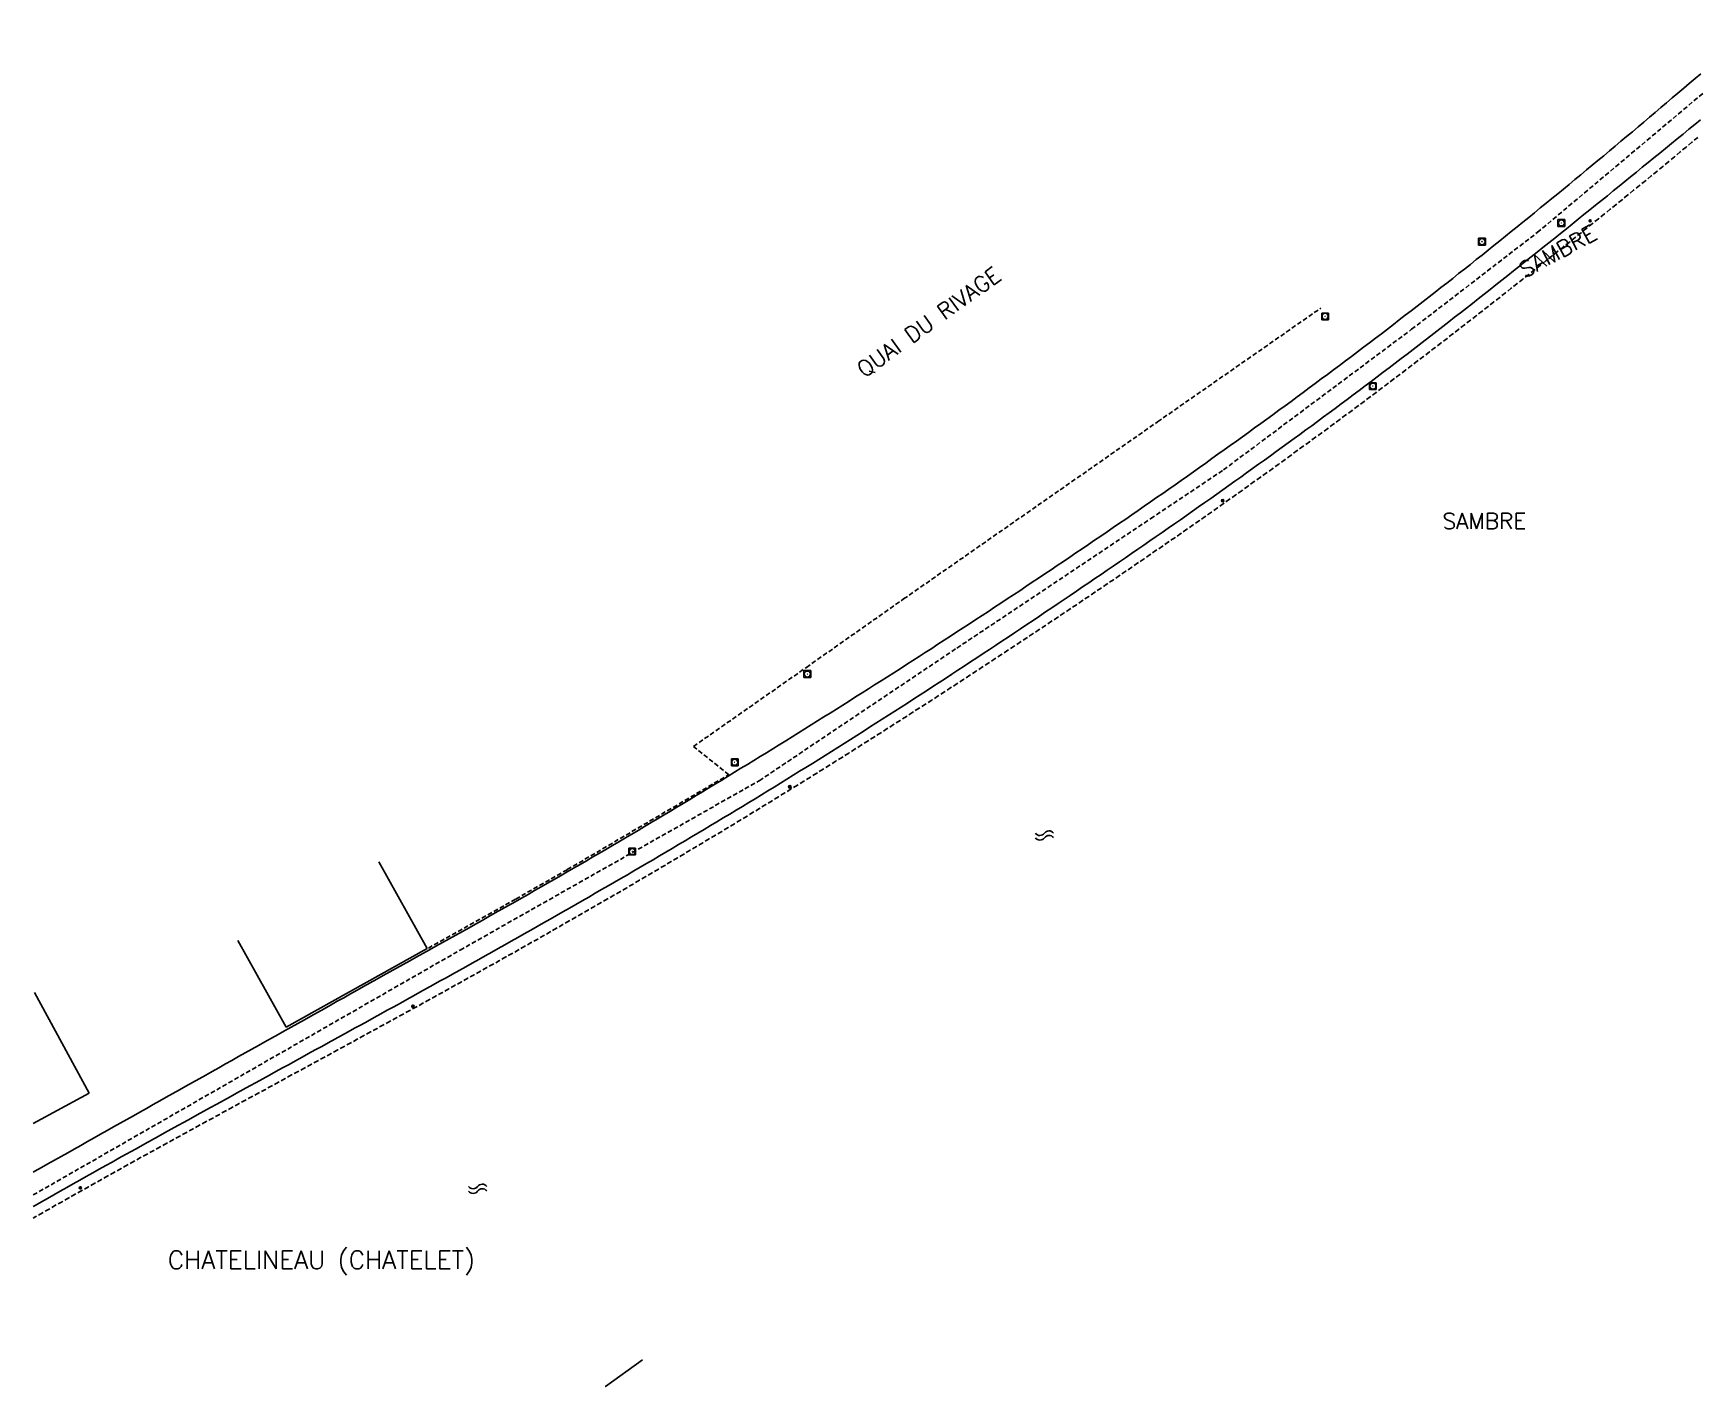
# Model space of a CAD drawing. Header units: millimetres. Extents: x 160999 to 162000, y 122000 to 123000.
# Drawn here: x 161000 to 161182.8, y 122000 to 122148.8 of the extents above; entities that cross this region are included whole.
import ezdxf
from ezdxf.enums import TextEntityAlignment as Align

# ---------------------------------------------------------------- set-up
doc = ezdxf.new("R2010")
doc.units = ezdxf.units.MM
doc.linetypes.add('DASHED', pattern=[0.75, 0.5, -0.25])
doc.layers.get('0').update_dxf_attribs({"linetype": 'CONTINUOUS'})
for name, color, linetype in [('W0001', 6, 'DASHED'), ('W0008', 7, 'CONTINUOUS'), ('W0100', 7, 'CONTINUOUS'), ('W0112', 1, 'DASHED'), ('W0402', 7, 'CONTINUOUS'), ('W0454', 7, 'CONTINUOUS'), ('W0500', 5, 'DASHED'), ('W0980', 7, 'CONTINUOUS'), ('W0989', 7, 'CONTINUOUS'), ('W1102', 7, 'CONTINUOUS')]:
    doc.layers.add(name, color=color, linetype=linetype)
doc.styles.get("Standard").update_dxf_attribs({"font": 'romans.shx', "width": 0.85})

# ---------------------------------------------------------------- blocks, each defined once
blk = doc.blocks.new('t500o')
at = {"color": 0, "linetype": 'Continuous'}
for centre, start, end in [((-0.5, 0.625), 216.8699, 323.1301), ((0.5, -0.125), 36.8699, 143.1301), ((0.5, -0.625), 36.8699, 143.1301), ((-0.5, 0.125), 216.8699, 323.1301)]:
    blk.add_arc(centre, 0.625, start, end, dxfattribs=at)

msp = doc.modelspace()

# ---------------------------------------------------------------- linework, layer by layer
at = {"layer": 'W0001'}
for p, q in [((161165.37, 122126.91), (161191.43, 122148.82)), ((161151.55, 122116.27), (161165.37, 122126.91)), ((161130.87, 122100.82), (161151.55, 122116.27)), ((161122.87, 122095.46), (161130.87, 122100.82)), ((161101.56, 122081.22), (161122.87, 122095.46)), ((161079.82, 122066.64), (161101.56, 122081.22)), ((161046.93, 122048.01), (161079.82, 122066.64)), ((161000, 122021.09), (161046.93, 122048.01))]:
    msp.add_line(p, q, dxfattribs=at)
at = {"layer": 'W0008'}
for p, q in [((161182.71, 122143.85), (161183.34, 122144.38)), ((161180.83, 122142.25), (161181.46, 122142.78)), ((161181.46, 122142.78), (161182.08, 122143.31)), ((161182.08, 122143.31), (161182.71, 122143.85)), ((161178.33, 122140.12), (161178.95, 122140.65)), ((161178.95, 122140.65), (161179.58, 122141.18)), ((161179.58, 122141.18), (161180.21, 122141.72)), ((161180.21, 122141.72), (161180.83, 122142.25)), ((161176.44, 122138.53), (161177.07, 122139.06)), ((161177.07, 122139.06), (161177.7, 122139.59)), ((161177.7, 122139.59), (161178.33, 122140.12)), ((161182.67, 122138.78), (161182.03, 122138.26)), ((161183.31, 122139.3), (161182.67, 122138.78)), ((161174.56, 122136.95), (161175.19, 122137.47)), ((161175.19, 122137.47), (161175.82, 122138)), ((161175.82, 122138), (161176.44, 122138.53)), ((161180.75, 122137.21), (161180.11, 122136.69)), ((161181.39, 122137.74), (161180.75, 122137.21)), ((161182.03, 122138.26), (161181.39, 122137.74)), ((161172.04, 122134.84), (161172.67, 122135.36)), ((161172.67, 122135.36), (161173.3, 122135.89)), ((161173.3, 122135.89), (161173.93, 122136.42)), ((161173.93, 122136.42), (161174.56, 122136.95)), ((161178.19, 122135.13), (161177.55, 122134.61)), ((161178.83, 122135.65), (161178.19, 122135.13)), ((161179.47, 122136.17), (161178.83, 122135.65)), ((161180.11, 122136.69), (161179.47, 122136.17)), ((161170.14, 122133.26), (161170.77, 122133.79)), ((161170.77, 122133.79), (161171.41, 122134.31)), ((161171.41, 122134.31), (161172.04, 122134.84)), ((161176.27, 122133.56), (161175.63, 122133.04)), ((161176.91, 122134.09), (161176.27, 122133.56)), ((161177.55, 122134.61), (161176.91, 122134.09)), ((161167.61, 122131.17), (161168.24, 122131.69)), ((161168.24, 122131.69), (161168.88, 122132.21)), ((161168.88, 122132.21), (161169.51, 122132.74)), ((161169.51, 122132.74), (161170.14, 122133.26)), ((161173.71, 122131.48), (161173.07, 122130.96)), ((161174.35, 122132), (161173.71, 122131.48)), ((161174.99, 122132.52), (161174.35, 122132)), ((161175.63, 122133.04), (161174.99, 122132.52)), ((161165.7, 122129.61), (161166.34, 122130.13)), ((161166.34, 122130.13), (161166.97, 122130.65)), ((161166.97, 122130.65), (161167.61, 122131.17)), ((161171.78, 122129.93), (161171.14, 122129.41)), ((161172.42, 122130.44), (161171.78, 122129.93)), ((161173.07, 122130.96), (161172.42, 122130.44)), ((161163.15, 122127.53), (161163.79, 122128.05)), ((161163.79, 122128.05), (161164.43, 122128.57)), ((161164.43, 122128.57), (161165.07, 122129.09)), ((161165.07, 122129.09), (161165.7, 122129.61)), ((161169.21, 122127.85), (161168.57, 122127.33)), ((161169.85, 122128.37), (161169.21, 122127.85)), ((161170.5, 122128.89), (161169.85, 122128.37)), ((161171.14, 122129.41), (161170.5, 122128.89)), ((161160.59, 122125.47), (161161.23, 122125.99)), ((161161.23, 122125.99), (161161.87, 122126.5)), ((161161.87, 122126.5), (161162.51, 122127.02)), ((161162.51, 122127.02), (161163.15, 122127.53)), ((161167.28, 122126.3), (161166.63, 122125.78)), ((161167.92, 122126.82), (161167.28, 122126.3)), ((161168.57, 122127.33), (161167.92, 122126.82)), ((161158.66, 122123.93), (161159.31, 122124.44)), ((161159.31, 122124.44), (161159.95, 122124.96)), ((161159.95, 122124.96), (161160.59, 122125.47)), ((161164.7, 122124.24), (161164.05, 122123.72)), ((161165.35, 122124.75), (161164.7, 122124.24)), ((161165.99, 122125.27), (161165.35, 122124.75)), ((161166.63, 122125.78), (161165.99, 122125.27)), ((161156.07, 122121.87), (161156.72, 122122.39)), ((161156.72, 122122.39), (161157.36, 122122.9)), ((161157.36, 122122.9), (161158.01, 122123.41)), ((161158.01, 122123.41), (161158.66, 122123.93)), ((161162.76, 122122.7), (161162.12, 122122.18)), ((161163.41, 122123.21), (161162.76, 122122.7)), ((161164.05, 122123.72), (161163.41, 122123.21)), ((161154.12, 122120.34), (161154.77, 122120.85)), ((161154.77, 122120.85), (161155.42, 122121.36)), ((161155.42, 122121.36), (161156.07, 122121.87)), ((161160.17, 122120.65), (161159.52, 122120.14)), ((161160.82, 122121.16), (161160.17, 122120.65)), ((161161.47, 122121.67), (161160.82, 122121.16)), ((161162.12, 122122.18), (161161.47, 122121.67)), ((161151.5, 122118.31), (161152.16, 122118.82)), ((161152.16, 122118.82), (161152.81, 122119.32)), ((161152.81, 122119.32), (161153.46, 122119.83)), ((161153.46, 122119.83), (161154.12, 122120.34)), ((161158.23, 122119.12), (161157.58, 122118.61)), ((161158.88, 122119.63), (161158.23, 122119.12)), ((161159.52, 122120.14), (161158.88, 122119.63)), ((161149.54, 122116.8), (161150.19, 122117.3)), ((161150.19, 122117.3), (161150.85, 122117.81)), ((161150.85, 122117.81), (161151.5, 122118.31)), ((161155.63, 122117.08), (161154.97, 122116.58)), ((161156.28, 122117.59), (161155.63, 122117.08)), ((161156.93, 122118.1), (161156.28, 122117.59)), ((161157.58, 122118.61), (161156.93, 122118.1)), ((161146.91, 122114.79), (161147.57, 122115.29)), ((161147.57, 122115.29), (161148.23, 122115.79)), ((161148.23, 122115.79), (161148.88, 122116.29)), ((161148.88, 122116.29), (161149.54, 122116.8)), ((161153.02, 122115.06), (161152.36, 122114.56)), ((161153.67, 122115.56), (161153.02, 122115.06)), ((161154.32, 122116.07), (161153.67, 122115.56)), ((161154.97, 122116.58), (161154.32, 122116.07)), ((161144.27, 122112.79), (161144.93, 122113.29)), ((161144.93, 122113.29), (161145.59, 122113.79)), ((161145.59, 122113.79), (161146.25, 122114.29)), ((161146.25, 122114.29), (161146.91, 122114.79)), ((161151.05, 122113.55), (161150.4, 122113.05)), ((161151.71, 122114.05), (161151.05, 122113.55)), ((161152.36, 122114.56), (161151.71, 122114.05)), ((161142.29, 122111.3), (161142.95, 122111.8)), ((161142.95, 122111.8), (161143.61, 122112.3)), ((161143.61, 122112.3), (161144.27, 122112.79)), ((161148.43, 122111.55), (161147.77, 122111.05)), ((161149.09, 122112.05), (161148.43, 122111.55)), ((161149.74, 122112.55), (161149.09, 122112.05)), ((161150.4, 122113.05), (161149.74, 122112.55)), ((161139.63, 122109.33), (161140.29, 122109.82)), ((161140.29, 122109.82), (161140.96, 122110.32)), ((161140.96, 122110.32), (161141.62, 122110.81)), ((161141.62, 122110.81), (161142.29, 122111.3)), ((161145.79, 122109.56), (161145.13, 122109.06)), ((161146.45, 122110.05), (161145.79, 122109.56)), ((161147.11, 122110.55), (161146.45, 122110.05)), ((161147.77, 122111.05), (161147.11, 122110.55)), ((161136.96, 122107.37), (161137.63, 122107.86)), ((161137.63, 122107.86), (161138.3, 122108.35)), ((161138.3, 122108.35), (161138.96, 122108.84)), ((161138.96, 122108.84), (161139.63, 122109.33)), ((161143.81, 122108.07), (161143.15, 122107.58)), ((161144.47, 122108.57), (161143.81, 122108.07)), ((161145.13, 122109.06), (161144.47, 122108.57)), ((161134.29, 122105.42), (161134.96, 122105.91)), ((161134.96, 122105.91), (161135.63, 122106.4)), ((161135.63, 122106.4), (161136.3, 122106.88)), ((161136.3, 122106.88), (161136.96, 122107.37)), ((161141.21, 122106.15), (161140.57, 122105.67)), ((161141.86, 122106.63), (161141.21, 122106.15)), ((161142.5, 122107.1), (161141.86, 122106.63)), ((161143.15, 122107.58), (161142.5, 122107.1)), ((161132.28, 122103.97), (161132.95, 122104.46)), ((161132.95, 122104.46), (161133.62, 122104.94)), ((161133.62, 122104.94), (161134.29, 122105.42)), ((161138.62, 122104.25), (161137.97, 122103.78)), ((161139.27, 122104.72), (161138.62, 122104.25)), ((161139.92, 122105.2), (161139.27, 122104.72)), ((161140.57, 122105.67), (161139.92, 122105.2)), ((161129.59, 122102.05), (161130.26, 122102.53)), ((161130.26, 122102.53), (161130.93, 122103.01)), ((161130.93, 122103.01), (161131.61, 122103.49)), ((161131.61, 122103.49), (161132.28, 122103.97)), ((161136.02, 122102.36), (161135.37, 122101.89)), ((161136.67, 122102.83), (161136.02, 122102.36)), ((161137.32, 122103.31), (161136.67, 122102.83)), ((161137.97, 122103.78), (161137.32, 122103.31)), ((161126.89, 122100.13), (161127.57, 122100.61)), ((161127.57, 122100.61), (161128.24, 122101.09)), ((161128.24, 122101.09), (161128.91, 122101.57)), ((161128.91, 122101.57), (161129.59, 122102.05)), ((161133.41, 122100.49), (161132.76, 122100.02)), ((161134.07, 122100.96), (161133.41, 122100.49)), ((161134.72, 122101.43), (161134.07, 122100.96)), ((161135.37, 122101.89), (161134.72, 122101.43)), ((161124.18, 122098.23), (161124.86, 122098.71)), ((161124.86, 122098.71), (161125.54, 122099.18)), ((161125.54, 122099.18), (161126.21, 122099.66)), ((161126.21, 122099.66), (161126.89, 122100.13)), ((161130.8, 122098.63), (161130.13, 122098.15)), ((161131.45, 122099.09), (161130.8, 122098.63)), ((161132.11, 122099.56), (161131.45, 122099.09)), ((161132.76, 122100.02), (161132.11, 122099.56)), ((161121.47, 122096.35), (161122.15, 122096.82)), ((161122.15, 122096.82), (161122.83, 122097.29)), ((161122.83, 122097.29), (161123.5, 122097.76)), ((161123.5, 122097.76), (161124.18, 122098.23)), ((161128.13, 122096.74), (161127.46, 122096.28)), ((161128.8, 122097.21), (161128.13, 122096.74)), ((161129.46, 122097.68), (161128.8, 122097.21)), ((161130.13, 122098.15), (161129.46, 122097.68)), ((161118.74, 122094.47), (161119.43, 122094.94)), ((161119.43, 122094.94), (161120.11, 122095.41)), ((161120.11, 122095.41), (161120.79, 122095.88)), ((161120.79, 122095.88), (161121.47, 122096.35)), ((161126.13, 122095.34), (161125.46, 122094.87)), ((161126.8, 122095.81), (161126.13, 122095.34)), ((161127.46, 122096.28), (161126.8, 122095.81)), ((161116.7, 122093.07), (161117.38, 122093.54)), ((161117.38, 122093.54), (161118.06, 122094)), ((161118.06, 122094), (161118.74, 122094.47)), ((161123.45, 122093.48), (161122.78, 122093.01)), ((161124.12, 122093.94), (161123.45, 122093.48)), ((161124.79, 122094.41), (161124.12, 122093.94)), ((161125.46, 122094.87), (161124.79, 122094.41)), ((161113.96, 122091.21), (161114.64, 122091.68)), ((161114.64, 122091.68), (161115.33, 122092.14)), ((161115.33, 122092.14), (161116.01, 122092.6)), ((161116.01, 122092.6), (161116.7, 122093.07)), ((161120.76, 122091.62), (161120.09, 122091.16)), ((161121.43, 122092.08), (161120.76, 122091.62)), ((161122.11, 122092.55), (161121.43, 122092.08)), ((161122.78, 122093.01), (161122.11, 122092.55)), ((161111.21, 122089.37), (161111.9, 122089.83)), ((161111.9, 122089.83), (161112.59, 122090.29)), ((161112.59, 122090.29), (161113.27, 122090.75)), ((161113.27, 122090.75), (161113.96, 122091.21)), ((161118.07, 122089.78), (161117.4, 122089.32)), ((161118.74, 122090.24), (161118.07, 122089.78)), ((161119.42, 122090.7), (161118.74, 122090.24)), ((161120.09, 122091.16), (161119.42, 122090.7)), ((161108.46, 122087.53), (161109.15, 122087.99)), ((161109.15, 122087.99), (161109.84, 122088.45)), ((161109.84, 122088.45), (161110.53, 122088.91)), ((161110.53, 122088.91), (161111.21, 122089.37)), ((161115.37, 122087.94), (161114.7, 122087.48)), ((161116.05, 122088.4), (161115.37, 122087.94)), ((161116.72, 122088.86), (161116.05, 122088.4)), ((161117.4, 122089.32), (161116.72, 122088.86)), ((161105.7, 122085.71), (161106.4, 122086.16)), ((161106.4, 122086.16), (161107.08, 122086.62)), ((161107.08, 122086.62), (161107.77, 122087.08)), ((161107.77, 122087.08), (161108.46, 122087.53)), ((161112.67, 122086.11), (161111.99, 122085.65)), ((161113.35, 122086.57), (161112.67, 122086.11)), ((161114.02, 122087.02), (161113.35, 122086.57)), ((161114.7, 122087.48), (161114.02, 122087.02)), ((161102.94, 122083.89), (161103.63, 122084.35)), ((161103.63, 122084.35), (161104.32, 122084.8)), ((161104.32, 122084.8), (161105.01, 122085.25)), ((161105.01, 122085.25), (161105.7, 122085.71)), ((161109.94, 122084.27), (161109.25, 122083.81)), ((161110.62, 122084.73), (161109.94, 122084.27)), ((161111.31, 122085.19), (161110.62, 122084.73)), ((161111.99, 122085.65), (161111.31, 122085.19)), ((161100.17, 122082.09), (161100.86, 122082.54)), ((161100.86, 122082.54), (161101.55, 122082.99)), ((161101.55, 122082.99), (161102.25, 122083.44)), ((161102.25, 122083.44), (161102.94, 122083.89)), ((161107.19, 122082.43), (161106.5, 122081.98)), ((161107.87, 122082.89), (161107.19, 122082.43)), ((161108.56, 122083.35), (161107.87, 122082.89)), ((161109.25, 122083.81), (161108.56, 122083.35)), ((161096.69, 122079.85), (161097.39, 122080.29)), ((161097.39, 122080.29), (161098.08, 122080.74)), ((161098.08, 122080.74), (161098.78, 122081.19)), ((161098.78, 122081.19), (161099.47, 122081.64)), ((161099.47, 122081.64), (161100.17, 122082.09)), ((161104.43, 122080.61), (161103.74, 122080.15)), ((161105.12, 122081.06), (161104.43, 122080.61)), ((161105.81, 122081.52), (161105.12, 122081.06)), ((161106.5, 122081.98), (161105.81, 122081.52)), ((161093.91, 122078.06), (161094.61, 122078.51)), ((161094.61, 122078.51), (161095.3, 122078.95)), ((161095.3, 122078.95), (161096, 122079.4)), ((161096, 122079.4), (161096.69, 122079.85)), ((161101.67, 122078.79), (161100.98, 122078.34)), ((161102.36, 122079.24), (161101.67, 122078.79)), ((161103.05, 122079.7), (161102.36, 122079.24)), ((161103.74, 122080.15), (161103.05, 122079.7)), ((161091.12, 122076.29), (161091.82, 122076.73)), ((161091.82, 122076.73), (161092.51, 122077.17)), ((161092.51, 122077.17), (161093.21, 122077.62)), ((161093.21, 122077.62), (161093.91, 122078.06)), ((161098.9, 122076.98), (161098.21, 122076.53)), ((161099.6, 122077.43), (161098.9, 122076.98)), ((161100.29, 122077.88), (161099.6, 122077.43)), ((161100.98, 122078.34), (161100.29, 122077.88)), ((161088.32, 122074.52), (161089.02, 122074.96)), ((161089.02, 122074.96), (161089.72, 122075.4)), ((161089.72, 122075.4), (161090.42, 122075.85)), ((161090.42, 122075.85), (161091.12, 122076.29)), ((161096.13, 122075.18), (161095.43, 122074.73)), ((161096.82, 122075.63), (161096.13, 122075.18)), ((161097.52, 122076.08), (161096.82, 122075.63)), ((161098.21, 122076.53), (161097.52, 122076.08)), ((161085.53, 122072.77), (161086.22, 122073.21)), ((161086.22, 122073.21), (161086.92, 122073.65)), ((161086.92, 122073.65), (161087.62, 122074.08)), ((161087.62, 122074.08), (161088.32, 122074.52)), ((161093.35, 122073.39), (161092.65, 122072.95)), ((161094.04, 122073.84), (161093.35, 122073.39)), ((161094.74, 122074.29), (161094.04, 122073.84)), ((161095.43, 122074.73), (161094.74, 122074.29)), ((161082.73, 122071.03), (161083.43, 122071.46)), ((161083.43, 122071.46), (161084.13, 122071.9)), ((161084.13, 122071.9), (161084.83, 122072.33)), ((161084.83, 122072.33), (161085.53, 122072.77)), ((161089.86, 122071.18), (161089.16, 122070.74)), ((161090.56, 122071.62), (161089.86, 122071.18)), ((161091.26, 122072.06), (161090.56, 122071.62)), ((161091.95, 122072.51), (161091.26, 122072.06)), ((161092.65, 122072.95), (161091.95, 122072.51)), ((161079.92, 122069.29), (161080.62, 122069.72)), ((161080.62, 122069.72), (161081.32, 122070.16)), ((161081.32, 122070.16), (161082.02, 122070.59)), ((161082.02, 122070.59), (161082.73, 122071.03)), ((161087.06, 122069.42), (161086.36, 122068.98)), ((161087.76, 122069.85), (161087.06, 122069.42)), ((161088.46, 122070.29), (161087.76, 122069.85)), ((161089.16, 122070.74), (161088.46, 122070.29)), ((161076.41, 122067.14), (161077.11, 122067.57)), ((161077.11, 122067.57), (161077.81, 122068)), ((161077.81, 122068), (161078.52, 122068.43)), ((161078.52, 122068.43), (161079.22, 122068.86)), ((161079.22, 122068.86), (161079.92, 122069.29)), ((161084.26, 122067.67), (161083.55, 122067.23)), ((161084.96, 122068.1), (161084.26, 122067.67)), ((161085.66, 122068.54), (161084.96, 122068.1)), ((161086.36, 122068.98), (161085.66, 122068.54)), ((161073.59, 122065.42), (161074.29, 122065.85)), ((161074.29, 122065.85), (161075, 122066.28)), ((161075, 122066.28), (161075.7, 122066.71)), ((161075.7, 122066.71), (161076.41, 122067.14)), ((161081.46, 122065.94), (161080.76, 122065.51)), ((161082.16, 122066.37), (161081.46, 122065.94)), ((161082.85, 122066.8), (161082.16, 122066.37)), ((161083.55, 122067.23), (161082.85, 122066.8)), ((161070.76, 122063.72), (161071.47, 122064.14)), ((161071.47, 122064.14), (161072.18, 122064.57)), ((161072.18, 122064.57), (161072.88, 122065)), ((161072.88, 122065), (161073.59, 122065.42)), ((161078.67, 122064.24), (161077.97, 122063.81)), ((161079.37, 122064.66), (161078.67, 122064.24)), ((161080.07, 122065.09), (161079.37, 122064.66)), ((161080.76, 122065.51), (161080.07, 122065.09)), ((161067.22, 122061.61), (161067.93, 122062.03)), ((161067.93, 122062.03), (161068.64, 122062.45)), ((161068.64, 122062.45), (161069.35, 122062.87)), ((161069.35, 122062.87), (161070.06, 122063.3)), ((161070.06, 122063.3), (161070.76, 122063.72)), ((161075.17, 122062.13), (161074.47, 122061.71)), ((161075.87, 122062.55), (161075.17, 122062.13)), ((161076.57, 122062.97), (161075.87, 122062.55)), ((161077.27, 122063.39), (161076.57, 122062.97)), ((161077.97, 122063.81), (161077.27, 122063.39)), ((161064.39, 122059.93), (161065.1, 122060.35)), ((161065.1, 122060.35), (161065.81, 122060.76)), ((161065.81, 122060.76), (161066.51, 122061.18)), ((161066.51, 122061.18), (161067.22, 122061.61)), ((161072.37, 122060.45), (161071.66, 122060.03)), ((161073.07, 122060.87), (161072.37, 122060.45)), ((161073.77, 122061.29), (161073.07, 122060.87)), ((161074.47, 122061.71), (161073.77, 122061.29)), ((161061.54, 122058.26), (161062.25, 122058.67)), ((161062.25, 122058.67), (161062.96, 122059.09)), ((161062.96, 122059.09), (161063.67, 122059.51)), ((161063.67, 122059.51), (161064.39, 122059.93)), ((161068.85, 122058.37), (161068.14, 122057.95)), ((161069.55, 122058.78), (161068.85, 122058.37)), ((161070.26, 122059.2), (161069.55, 122058.78)), ((161070.96, 122059.61), (161070.26, 122059.2)), ((161071.66, 122060.03), (161070.96, 122059.61)), ((161057.98, 122056.19), (161058.69, 122056.6)), ((161058.69, 122056.6), (161059.4, 122057.01)), ((161059.4, 122057.01), (161060.12, 122057.43)), ((161060.12, 122057.43), (161060.83, 122057.84)), ((161060.83, 122057.84), (161061.54, 122058.26)), ((161066.03, 122056.72), (161065.32, 122056.3)), ((161066.73, 122057.13), (161066.03, 122056.72)), ((161067.44, 122057.54), (161066.73, 122057.13)), ((161068.14, 122057.95), (161067.44, 122057.54)), ((161055.12, 122054.55), (161055.83, 122054.96)), ((161055.83, 122054.96), (161056.55, 122055.37)), ((161056.55, 122055.37), (161057.26, 122055.78)), ((161057.26, 122055.78), (161057.98, 122056.19)), ((161063.2, 122055.07), (161062.49, 122054.66)), ((161063.91, 122055.48), (161063.2, 122055.07)), ((161064.62, 122055.89), (161063.91, 122055.48)), ((161065.32, 122056.3), (161064.62, 122055.89)), ((161051.52, 122052.5), (161052.24, 122052.91)), ((161052.24, 122052.91), (161052.97, 122053.32)), ((161052.97, 122053.32), (161053.68, 122053.73)), ((161053.68, 122053.73), (161054.4, 122054.14)), ((161054.4, 122054.14), (161055.12, 122054.55)), ((161059.66, 122053.03), (161058.95, 122052.63)), ((161060.37, 122053.44), (161059.66, 122053.03)), ((161061.08, 122053.85), (161060.37, 122053.44)), ((161061.79, 122054.26), (161061.08, 122053.85)), ((161062.49, 122054.66), (161061.79, 122054.26)), ((161048.63, 122050.88), (161049.35, 122051.28)), ((161049.35, 122051.28), (161050.08, 122051.69)), ((161050.08, 122051.69), (161050.8, 122052.1)), ((161050.8, 122052.1), (161051.52, 122052.5)), ((161056.82, 122051.41), (161056.11, 122051.01)), ((161057.53, 122051.82), (161056.82, 122051.41)), ((161058.24, 122052.22), (161057.53, 122051.82)), ((161058.95, 122052.63), (161058.24, 122052.22)), ((161045.01, 122048.85), (161045.73, 122049.26)), ((161045.73, 122049.26), (161046.46, 122049.66)), ((161046.46, 122049.66), (161047.18, 122050.07)), ((161047.18, 122050.07), (161047.91, 122050.47)), ((161047.91, 122050.47), (161048.63, 122050.88)), ((161053.27, 122049.39), (161052.56, 122048.99)), ((161053.98, 122049.8), (161053.27, 122049.39)), ((161054.69, 122050.2), (161053.98, 122049.8)), ((161055.4, 122050.6), (161054.69, 122050.2)), ((161056.11, 122051.01), (161055.4, 122050.6)), ((161042.11, 122047.23), (161042.84, 122047.64)), ((161042.84, 122047.64), (161043.56, 122048.04)), ((161043.56, 122048.04), (161044.28, 122048.45)), ((161044.28, 122048.45), (161045.01, 122048.85)), ((161049.7, 122047.39), (161048.99, 122046.98)), ((161050.42, 122047.79), (161049.7, 122047.39)), ((161051.13, 122048.19), (161050.42, 122047.79)), ((161051.84, 122048.59), (161051.13, 122048.19)), ((161052.56, 122048.99), (161051.84, 122048.59)), ((161038.49, 122045.21), (161039.22, 122045.62)), ((161039.22, 122045.62), (161039.94, 122046.02)), ((161039.94, 122046.02), (161040.66, 122046.42)), ((161040.66, 122046.42), (161041.39, 122046.83)), ((161041.39, 122046.83), (161042.11, 122047.23)), ((161046.83, 122045.78), (161046.11, 122045.38)), ((161047.55, 122046.18), (161046.83, 122045.78)), ((161048.27, 122046.58), (161047.55, 122046.18)), ((161048.99, 122046.98), (161048.27, 122046.58)), ((161035.6, 122043.59), (161036.32, 122044)), ((161036.32, 122044), (161037.05, 122044.4)), ((161037.05, 122044.4), (161037.77, 122044.81)), ((161037.77, 122044.81), (161038.49, 122045.21)), ((161043.24, 122043.78), (161042.52, 122043.38)), ((161043.96, 122044.18), (161043.24, 122043.78)), ((161044.68, 122044.58), (161043.96, 122044.18)), ((161045.4, 122044.98), (161044.68, 122044.58)), ((161046.11, 122045.38), (161045.4, 122044.98)), ((161031.98, 122041.57), (161032.7, 122041.97)), ((161032.7, 122041.97), (161033.43, 122042.38)), ((161033.43, 122042.38), (161034.15, 122042.78)), ((161034.15, 122042.78), (161034.87, 122043.19)), ((161034.87, 122043.19), (161035.6, 122043.59)), ((161040.36, 122042.19), (161039.64, 122041.79)), ((161041.08, 122042.59), (161040.36, 122042.19)), ((161041.8, 122042.98), (161041.08, 122042.59)), ((161042.52, 122043.38), (161041.8, 122042.98)), ((161029.09, 122039.95), (161029.81, 122040.35)), ((161029.81, 122040.35), (161030.53, 122040.76)), ((161030.53, 122040.76), (161031.26, 122041.16)), ((161031.26, 122041.16), (161031.98, 122041.57)), ((161036.77, 122040.2), (161036.05, 122039.8)), ((161037.49, 122040.6), (161036.77, 122040.2)), ((161038.21, 122041), (161037.49, 122040.6)), ((161038.92, 122041.39), (161038.21, 122041)), ((161039.64, 122041.79), (161038.92, 122041.39)), ((161025.47, 122037.92), (161026.19, 122038.33)), ((161026.19, 122038.33), (161026.92, 122038.73)), ((161026.92, 122038.73), (161027.64, 122039.14)), ((161027.64, 122039.14), (161028.36, 122039.54)), ((161028.36, 122039.54), (161029.09, 122039.95)), ((161033.88, 122038.62), (161033.16, 122038.22)), ((161034.61, 122039.01), (161033.88, 122038.62)), ((161035.33, 122039.41), (161034.61, 122039.01)), ((161036.05, 122039.8), (161035.33, 122039.41)), ((161022.58, 122036.3), (161023.3, 122036.7)), ((161023.3, 122036.7), (161024.02, 122037.11)), ((161024.02, 122037.11), (161024.75, 122037.51)), ((161024.75, 122037.51), (161025.47, 122037.92)), ((161030.28, 122036.64), (161029.56, 122036.24)), ((161031, 122037.03), (161030.28, 122036.64)), ((161031.72, 122037.43), (161031, 122037.03)), ((161032.44, 122037.82), (161031.72, 122037.43)), ((161033.16, 122038.22), (161032.44, 122037.82)), ((161018.96, 122034.27), (161019.68, 122034.68)), ((161019.68, 122034.68), (161020.41, 122035.08)), ((161020.41, 122035.08), (161021.13, 122035.49)), ((161021.13, 122035.49), (161021.85, 122035.89)), ((161021.85, 122035.89), (161022.58, 122036.3)), ((161026.68, 122034.66), (161025.96, 122034.26)), ((161027.4, 122035.05), (161026.68, 122034.66)), ((161028.12, 122035.45), (161027.4, 122035.05)), ((161028.84, 122035.84), (161028.12, 122035.45)), ((161029.56, 122036.24), (161028.84, 122035.84)), ((161016.07, 122032.64), (161016.79, 122033.05)), ((161016.79, 122033.05), (161017.52, 122033.46)), ((161017.52, 122033.46), (161018.24, 122033.86)), ((161018.24, 122033.86), (161018.96, 122034.27)), ((161023.8, 122033.07), (161023.08, 122032.68)), ((161024.52, 122033.47), (161023.8, 122033.07)), ((161025.24, 122033.86), (161024.52, 122033.47)), ((161025.96, 122034.26), (161025.24, 122033.86)), ((161012.46, 122030.61), (161013.18, 122031.02)), ((161013.18, 122031.02), (161013.9, 122031.43)), ((161013.9, 122031.43), (161014.62, 122031.83)), ((161014.62, 122031.83), (161015.35, 122032.24)), ((161015.35, 122032.24), (161016.07, 122032.64)), ((161020.2, 122031.09), (161019.48, 122030.69)), ((161020.92, 122031.49), (161020.2, 122031.09)), ((161021.64, 122031.88), (161020.92, 122031.49)), ((161022.36, 122032.28), (161021.64, 122031.88)), ((161023.08, 122032.68), (161022.36, 122032.28)), ((161009.57, 122028.99), (161010.29, 122029.39)), ((161010.29, 122029.39), (161011.01, 122029.8)), ((161011.01, 122029.8), (161011.73, 122030.21)), ((161011.73, 122030.21), (161012.46, 122030.61)), ((161016.6, 122029.11), (161015.88, 122028.71)), ((161017.32, 122029.5), (161016.6, 122029.11)), ((161018.04, 122029.9), (161017.32, 122029.5)), ((161018.76, 122030.3), (161018.04, 122029.9)), ((161019.48, 122030.69), (161018.76, 122030.3)), ((161005.95, 122026.95), (161006.68, 122027.36)), ((161006.68, 122027.36), (161007.4, 122027.77)), ((161007.4, 122027.77), (161008.12, 122028.17)), ((161008.12, 122028.17), (161008.84, 122028.58)), ((161008.84, 122028.58), (161009.57, 122028.99)), ((161013.72, 122027.51), (161013, 122027.11)), ((161014.44, 122027.91), (161013.72, 122027.51)), ((161015.16, 122028.31), (161014.44, 122027.91)), ((161015.88, 122028.71), (161015.16, 122028.31)), ((161003.06, 122025.32), (161003.79, 122025.73)), ((161003.79, 122025.73), (161004.51, 122026.14)), ((161004.51, 122026.14), (161005.23, 122026.54)), ((161005.23, 122026.54), (161005.95, 122026.95)), ((161010.13, 122025.52), (161009.41, 122025.12)), ((161010.85, 122025.92), (161010.13, 122025.52)), ((161011.57, 122026.32), (161010.85, 122025.92)), ((161012.28, 122026.72), (161011.57, 122026.32)), ((161013, 122027.11), (161012.28, 122026.72)), ((161000, 122023.59), (161000.18, 122023.69)), ((161000.18, 122023.69), (161000.9, 122024.1)), ((161000.9, 122024.1), (161001.62, 122024.51)), ((161001.62, 122024.51), (161002.34, 122024.92)), ((161002.34, 122024.92), (161003.06, 122025.32)), ((161007.26, 122023.91), (161006.54, 122023.51)), ((161007.98, 122024.31), (161007.26, 122023.91)), ((161008.69, 122024.71), (161007.98, 122024.31)), ((161009.41, 122025.12), (161008.69, 122024.71)), ((161003.68, 122021.9), (161002.96, 122021.49)), ((161004.39, 122022.3), (161003.68, 122021.9)), ((161005.11, 122022.71), (161004.39, 122022.3)), ((161005.82, 122023.11), (161005.11, 122022.71)), ((161006.54, 122023.51), (161005.82, 122023.11)), ((161000.89, 122020.32), (161000.2, 122019.93)), ((161001.58, 122020.71), (161000.89, 122020.32)), ((161002.27, 122021.1), (161001.58, 122020.71)), ((161002.96, 122021.49), (161002.27, 122021.1)), ((161000.2, 122019.93), (161000, 122019.82))]:
    msp.add_line(p, q, dxfattribs=at)
at = {"layer": 'W0100'}
msp.add_lwpolyline([(161062.95, 122000), (161062.92, 122000.04), (161066.98, 122002.96)], dxfattribs=at)
at = {"layer": 'W0112'}
for p, q in [((161183.01, 122137.37), (161182.37, 122136.84)), ((161180.45, 122135.25), (161179.82, 122134.72)), ((161181.09, 122135.78), (161180.45, 122135.25)), ((161181.73, 122136.31), (161181.09, 122135.78)), ((161182.37, 122136.84), (161181.73, 122136.31)), ((161178.53, 122133.66), (161177.89, 122133.14)), ((161179.17, 122134.19), (161178.53, 122133.66)), ((161179.82, 122134.72), (161179.17, 122134.19)), ((161175.96, 122131.56), (161175.32, 122131.04)), ((161176.61, 122132.09), (161175.96, 122131.56)), ((161177.25, 122132.61), (161176.61, 122132.09)), ((161177.89, 122133.14), (161177.25, 122132.61)), ((161174.03, 122129.99), (161173.39, 122129.47)), ((161174.68, 122130.52), (161174.03, 122129.99)), ((161175.32, 122131.04), (161174.68, 122130.52)), ((161171.45, 122127.91), (161170.81, 122127.4)), ((161172.09, 122128.43), (161171.45, 122127.91)), ((161172.74, 122128.95), (161172.09, 122128.43)), ((161173.39, 122129.47), (161172.74, 122128.95)), ((161169.54, 122126.38), (161168.9, 122125.87)), ((161170.18, 122126.89), (161169.54, 122126.38)), ((161170.81, 122127.4), (161170.18, 122126.89)), ((161166.99, 122124.34), (161166.35, 122123.83)), ((161167.63, 122124.85), (161166.99, 122124.34)), ((161168.26, 122125.36), (161167.63, 122124.85)), ((161168.9, 122125.87), (161168.26, 122125.36)), ((161165.07, 122122.81), (161164.43, 122122.31)), ((161165.71, 122123.32), (161165.07, 122122.81)), ((161166.35, 122123.83), (161165.71, 122123.32)), ((161162.51, 122120.79), (161161.87, 122120.29)), ((161163.15, 122121.3), (161162.51, 122120.79)), ((161163.79, 122121.8), (161163.15, 122121.3)), ((161164.43, 122122.31), (161163.79, 122121.8)), ((161159.95, 122118.78), (161159.3, 122118.27)), ((161160.59, 122119.28), (161159.95, 122118.78)), ((161161.23, 122119.78), (161160.59, 122119.28)), ((161161.87, 122120.29), (161161.23, 122119.78)), ((161123.62, 122106.1), (161141.56, 122118.6)), ((161158.02, 122117.27), (161157.37, 122116.77)), ((161158.66, 122117.77), (161158.02, 122117.27)), ((161159.3, 122118.27), (161158.66, 122117.77)), ((161155.44, 122115.27), (161154.79, 122114.77)), ((161156.08, 122115.77), (161155.44, 122115.27)), ((161156.73, 122116.27), (161156.08, 122115.77)), ((161157.37, 122116.77), (161156.73, 122116.27)), ((161152.85, 122113.28), (161152.2, 122112.79)), ((161153.5, 122113.78), (161152.85, 122113.28)), ((161154.14, 122114.28), (161153.5, 122113.78)), ((161154.79, 122114.77), (161154.14, 122114.28)), ((161150.9, 122111.8), (161150.25, 122111.31)), ((161151.55, 122112.29), (161150.9, 122111.8)), ((161152.2, 122112.79), (161151.55, 122112.29)), ((161148.3, 122109.83), (161147.65, 122109.34)), ((161148.95, 122110.32), (161148.3, 122109.83)), ((161149.6, 122110.81), (161148.95, 122110.32)), ((161150.25, 122111.31), (161149.6, 122110.81)), ((161145.66, 122107.85), (161145, 122107.36)), ((161146.33, 122108.35), (161145.66, 122107.85)), ((161147, 122108.85), (161146.33, 122108.35)), ((161147.65, 122109.34), (161147, 122108.85)), ((161095.7, 122086.62), (161123.62, 122106.1)), ((161142.99, 122105.87), (161142.32, 122105.38)), ((161143.66, 122106.37), (161142.99, 122105.87)), ((161144.33, 122106.86), (161143.66, 122106.37)), ((161145, 122107.36), (161144.33, 122106.86)), ((161140.99, 122104.4), (161140.31, 122103.91)), ((161141.66, 122104.89), (161140.99, 122104.4)), ((161142.32, 122105.38), (161141.66, 122104.89)), ((161138.3, 122102.44), (161137.63, 122101.95)), ((161138.97, 122102.93), (161138.3, 122102.44)), ((161139.64, 122103.42), (161138.97, 122102.93)), ((161140.31, 122103.91), (161139.64, 122103.42)), ((161135.6, 122100.49), (161134.93, 122100.01)), ((161136.28, 122100.98), (161135.6, 122100.49)), ((161136.95, 122101.46), (161136.28, 122100.98)), ((161137.63, 122101.95), (161136.95, 122101.46)), ((161133.58, 122099.04), (161132.9, 122098.56)), ((161134.25, 122099.52), (161133.58, 122099.04)), ((161134.93, 122100.01), (161134.25, 122099.52)), ((161130.86, 122097.12), (161130.2, 122096.64)), ((161131.54, 122097.6), (161130.86, 122097.12)), ((161132.22, 122098.08), (161131.54, 122097.6)), ((161132.9, 122098.56), (161132.22, 122098.08)), ((161128.19, 122095.23), (161127.52, 122094.77)), ((161128.86, 122095.7), (161128.19, 122095.23)), ((161129.53, 122096.17), (161128.86, 122095.7)), ((161130.2, 122096.64), (161129.53, 122096.17)), ((161125.5, 122093.36), (161124.83, 122092.9)), ((161126.17, 122093.83), (161125.5, 122093.36)), ((161126.85, 122094.3), (161126.17, 122093.83)), ((161127.52, 122094.77), (161126.85, 122094.3)), ((161122.81, 122091.51), (161122.13, 122091.04)), ((161123.48, 122091.97), (161122.81, 122091.51)), ((161124.16, 122092.43), (161123.48, 122091.97)), ((161124.83, 122092.9), (161124.16, 122092.43)), ((161120.11, 122089.66), (161119.43, 122089.2)), ((161120.78, 122090.12), (161120.11, 122089.66)), ((161121.46, 122090.58), (161120.78, 122090.12)), ((161122.13, 122091.04), (161121.46, 122090.58)), ((161117.4, 122087.82), (161116.72, 122087.36)), ((161118.08, 122088.28), (161117.4, 122087.82)), ((161118.76, 122088.74), (161118.08, 122088.28)), ((161119.43, 122089.2), (161118.76, 122088.74)), ((161085, 122079.1), (161095.7, 122086.62)), ((161114.69, 122085.99), (161114.01, 122085.53)), ((161115.37, 122086.44), (161114.69, 122085.99)), ((161116.05, 122086.9), (161115.37, 122086.44)), ((161116.72, 122087.36), (161116.05, 122086.9)), ((161111.97, 122084.17), (161111.29, 122083.71)), ((161112.65, 122084.62), (161111.97, 122084.17)), ((161113.33, 122085.08), (161112.65, 122084.62)), ((161114.01, 122085.53), (161113.33, 122085.08)), ((161109.25, 122082.35), (161108.55, 122081.89)), ((161109.93, 122082.81), (161109.25, 122082.35)), ((161110.61, 122083.26), (161109.93, 122082.81)), ((161111.29, 122083.71), (161110.61, 122083.26)), ((161106.47, 122080.52), (161105.77, 122080.06)), ((161107.16, 122080.98), (161106.47, 122080.52)), ((161107.86, 122081.44), (161107.16, 122080.98)), ((161108.55, 122081.89), (161107.86, 122081.44)), ((161072.59, 122070.4), (161085, 122079.1)), ((161103.68, 122078.69), (161102.99, 122078.23)), ((161104.38, 122079.15), (161103.68, 122078.69)), ((161105.08, 122079.6), (161104.38, 122079.15)), ((161105.77, 122080.06), (161105.08, 122079.6)), ((161100.89, 122076.87), (161100.19, 122076.42)), ((161101.59, 122077.32), (161100.89, 122076.87)), ((161102.29, 122077.78), (161101.59, 122077.32)), ((161102.99, 122078.23), (161102.29, 122077.78)), ((161098.1, 122075.06), (161097.4, 122074.61)), ((161098.8, 122075.51), (161098.1, 122075.06)), ((161099.5, 122075.96), (161098.8, 122075.51)), ((161100.19, 122076.42), (161099.5, 122075.96)), ((161095.3, 122073.26), (161094.59, 122072.81)), ((161096, 122073.71), (161095.3, 122073.26)), ((161096.7, 122074.16), (161096, 122073.71)), ((161097.4, 122074.61), (161096.7, 122074.16)), ((161092.49, 122071.47), (161091.78, 122071.02)), ((161093.19, 122071.91), (161092.49, 122071.47)), ((161093.89, 122072.36), (161093.19, 122071.91)), ((161094.59, 122072.81), (161093.89, 122072.36)), ((161076.46, 122067.3), (161072.59, 122070.4)), ((161089.67, 122069.68), (161088.97, 122069.24)), ((161090.38, 122070.13), (161089.67, 122069.68)), ((161091.08, 122070.57), (161090.38, 122070.13)), ((161091.78, 122071.02), (161091.08, 122070.57)), ((161086.85, 122067.91), (161086.14, 122067.47)), ((161087.56, 122068.36), (161086.85, 122067.91)), ((161088.26, 122068.8), (161087.56, 122068.36)), ((161088.97, 122069.24), (161088.26, 122068.8)), ((161058.72, 122056.86), (161076.46, 122067.3)), ((161083.31, 122065.72), (161082.62, 122065.29)), ((161084.02, 122066.16), (161083.31, 122065.72)), ((161084.73, 122066.59), (161084.02, 122066.16)), ((161085.44, 122067.03), (161084.73, 122066.59)), ((161086.14, 122067.47), (161085.44, 122067.03)), ((161080.55, 122064.02), (161079.86, 122063.6)), ((161081.24, 122064.44), (161080.55, 122064.02)), ((161081.93, 122064.87), (161081.24, 122064.44)), ((161082.62, 122065.29), (161081.93, 122064.87)), ((161077.78, 122062.33), (161077.09, 122061.91)), ((161078.48, 122062.75), (161077.78, 122062.33)), ((161079.17, 122063.17), (161078.48, 122062.75)), ((161079.86, 122063.6), (161079.17, 122063.17)), ((161074.31, 122060.24), (161073.62, 122059.82)), ((161075.01, 122060.65), (161074.31, 122060.24)), ((161075.7, 122061.07), (161075.01, 122060.65)), ((161076.4, 122061.49), (161075.7, 122061.07)), ((161077.09, 122061.91), (161076.4, 122061.49)), ((161071.53, 122058.57), (161070.83, 122058.16)), ((161072.23, 122058.99), (161071.53, 122058.57)), ((161072.92, 122059.4), (161072.23, 122058.99)), ((161073.62, 122059.82), (161072.92, 122059.4)), ((161053.05, 122053.63), (161058.72, 122056.86)), ((161068.74, 122056.92), (161068.04, 122056.51)), ((161069.44, 122057.33), (161068.74, 122056.92)), ((161070.14, 122057.75), (161069.44, 122057.33)), ((161070.83, 122058.16), (161070.14, 122057.75)), ((161065.25, 122054.87), (161064.55, 122054.46)), ((161065.95, 122055.28), (161065.25, 122054.87)), ((161066.65, 122055.69), (161065.95, 122055.28)), ((161067.34, 122056.1), (161066.65, 122055.69)), ((161068.04, 122056.51), (161067.34, 122056.1)), ((161043.44, 122048.23), (161053.05, 122053.63)), ((161062.44, 122053.24), (161061.74, 122052.83)), ((161063.14, 122053.65), (161062.44, 122053.24)), ((161063.85, 122054.05), (161063.14, 122053.65)), ((161064.55, 122054.46), (161063.85, 122054.05)), ((161058.93, 122051.22), (161058.24, 122050.82)), ((161059.64, 122051.62), (161058.93, 122051.22)), ((161060.34, 122052.02), (161059.64, 122051.62)), ((161061.04, 122052.43), (161060.34, 122052.02)), ((161061.74, 122052.83), (161061.04, 122052.43)), ((161055.46, 122049.23), (161054.76, 122048.84)), ((161056.15, 122049.63), (161055.46, 122049.23)), ((161056.85, 122050.02), (161056.15, 122049.63)), ((161057.54, 122050.42), (161056.85, 122050.02)), ((161058.24, 122050.82), (161057.54, 122050.42)), ((161052.67, 122047.65), (161051.97, 122047.26)), ((161053.37, 122048.05), (161052.67, 122047.65)), ((161054.06, 122048.44), (161053.37, 122048.05)), ((161054.76, 122048.84), (161054.06, 122048.44)), ((161049.18, 122045.69), (161048.48, 122045.3)), ((161049.88, 122046.09), (161049.18, 122045.69)), ((161050.58, 122046.48), (161049.88, 122046.09)), ((161051.28, 122046.87), (161050.58, 122046.48)), ((161051.97, 122047.26), (161051.28, 122046.87)), ((161045.69, 122043.75), (161044.99, 122043.36)), ((161046.39, 122044.14), (161045.69, 122043.75)), ((161047.08, 122044.52), (161046.39, 122044.14)), ((161047.78, 122044.91), (161047.08, 122044.52)), ((161048.48, 122045.3), (161047.78, 122044.91)), ((161042.85, 122042.18), (161042.13, 122041.78)), ((161043.57, 122042.57), (161042.85, 122042.18)), ((161044.29, 122042.97), (161043.57, 122042.57)), ((161044.99, 122043.36), (161044.29, 122042.97)), ((161039.24, 122040.19), (161038.52, 122039.8)), ((161039.96, 122040.59), (161039.24, 122040.19)), ((161040.68, 122040.98), (161039.96, 122040.59)), ((161041.4, 122041.38), (161040.68, 122040.98)), ((161042.13, 122041.78), (161041.4, 122041.38)), ((161036.35, 122038.61), (161035.63, 122038.22)), ((161037.08, 122039.01), (161036.35, 122038.61)), ((161037.8, 122039.4), (161037.08, 122039.01)), ((161038.52, 122039.8), (161037.8, 122039.4)), ((161032.74, 122036.64), (161032.02, 122036.25)), ((161033.47, 122037.03), (161032.74, 122036.64)), ((161034.19, 122037.43), (161033.47, 122037.03)), ((161034.91, 122037.82), (161034.19, 122037.43)), ((161035.63, 122038.22), (161034.91, 122037.82)), ((161029.13, 122034.67), (161028.41, 122034.28)), ((161029.85, 122035.07), (161029.13, 122034.67)), ((161030.58, 122035.46), (161029.85, 122035.07)), ((161031.3, 122035.85), (161030.58, 122035.46)), ((161032.02, 122036.25), (161031.3, 122035.85)), ((161026.24, 122033.1), (161025.52, 122032.7)), ((161026.96, 122033.49), (161026.24, 122033.1)), ((161027.68, 122033.88), (161026.96, 122033.49)), ((161028.41, 122034.28), (161027.68, 122033.88)), ((161022.63, 122031.13), (161021.9, 122030.74)), ((161023.35, 122031.52), (161022.63, 122031.13)), ((161024.07, 122031.92), (161023.35, 122031.52)), ((161024.79, 122032.31), (161024.07, 122031.92)), ((161025.52, 122032.7), (161024.79, 122032.31)), ((161019.02, 122029.16), (161018.29, 122028.76)), ((161019.74, 122029.55), (161019.02, 122029.16)), ((161020.46, 122029.95), (161019.74, 122029.55)), ((161021.18, 122030.34), (161020.46, 122029.95)), ((161021.9, 122030.74), (161021.18, 122030.34)), ((161016.13, 122027.57), (161015.41, 122027.18)), ((161016.85, 122027.97), (161016.13, 122027.57)), ((161017.57, 122028.37), (161016.85, 122027.97)), ((161018.29, 122028.76), (161017.57, 122028.37)), ((161012.53, 122025.59), (161011.81, 122025.19)), ((161013.25, 122025.99), (161012.53, 122025.59)), ((161013.97, 122026.38), (161013.25, 122025.99)), ((161014.69, 122026.78), (161013.97, 122026.38)), ((161015.41, 122027.18), (161014.69, 122026.78)), ((161009.65, 122023.99), (161008.93, 122023.59)), ((161010.37, 122024.39), (161009.65, 122023.99)), ((161011.09, 122024.79), (161010.37, 122024.39)), ((161011.81, 122025.19), (161011.09, 122024.79)), ((161006.06, 122021.98), (161005.34, 122021.58)), ((161006.78, 122022.38), (161006.06, 122021.98)), ((161007.5, 122022.79), (161006.78, 122022.38)), ((161008.21, 122023.19), (161007.5, 122022.79)), ((161008.93, 122023.59), (161008.21, 122023.19)), ((161003.18, 122020.35), (161002.46, 122019.95)), ((161003.9, 122020.76), (161003.18, 122020.35)), ((161004.62, 122021.17), (161003.9, 122020.76)), ((161005.34, 122021.58), (161004.62, 122021.17)), ((161000.3, 122018.72), (161000, 122018.55)), ((161001.02, 122019.13), (161000.3, 122018.72)), ((161001.74, 122019.54), (161001.02, 122019.13)), ((161002.46, 122019.95), (161001.74, 122019.54))]:
    msp.add_line(p, q, dxfattribs=at)
at = {"layer": 'W0402'}
for p, q in [((161167.64, 122128.34), (161168.39, 122128.34)), ((161167.64, 122127.59), (161167.64, 122128.34)), ((161168.39, 122128.34), (161168.39, 122127.59)), ((161158.91, 122126.29), (161159.66, 122126.29)), ((161158.91, 122125.54), (161158.91, 122126.29)), ((161159.66, 122126.29), (161159.66, 122125.54)), ((161168.39, 122127.59), (161167.64, 122127.59)), ((161159.66, 122125.54), (161158.91, 122125.54)), ((161141.67, 122118.06), (161142.42, 122118.06)), ((161141.67, 122117.31), (161141.67, 122118.06)), ((161142.42, 122117.31), (161141.67, 122117.31)), ((161142.42, 122118.06), (161142.42, 122117.31)), ((161146.91, 122110.39), (161147.66, 122110.39)), ((161146.91, 122109.64), (161146.91, 122110.39)), ((161147.66, 122109.64), (161146.91, 122109.64)), ((161147.66, 122110.39), (161147.66, 122109.64)), ((161084.73, 122078.74), (161085.48, 122078.74)), ((161084.73, 122077.99), (161084.73, 122078.74)), ((161085.48, 122078.74), (161085.48, 122077.99)), ((161085.48, 122077.99), (161084.73, 122077.99)), ((161076.76, 122069.04), (161077.51, 122069.04)), ((161076.76, 122068.29), (161076.76, 122069.04)), ((161077.51, 122068.29), (161076.76, 122068.29)), ((161077.51, 122069.04), (161077.51, 122068.29)), ((161065.48, 122059.22), (161066.23, 122059.22)), ((161065.48, 122058.47), (161065.48, 122059.22)), ((161066.23, 122058.47), (161065.48, 122058.47)), ((161066.23, 122059.22), (161066.23, 122058.47))]:
    msp.add_line(p, q, dxfattribs=at)
for centre, radius in [((161168.02, 122127.97), 0.338), ((161168.02, 122127.97), 0.0075), ((161159.29, 122125.91), 0.338), ((161159.29, 122125.91), 0.0075), ((161142.04, 122117.69), 0.338), ((161142.04, 122117.69), 0.0075), ((161147.29, 122110.02), 0.338), ((161147.29, 122110.02), 0.0075), ((161085.11, 122078.36), 0.338), ((161085.11, 122078.36), 0.0075), ((161077.13, 122068.67), 0.338), ((161077.13, 122068.67), 0.0075), ((161065.86, 122058.85), 0.338), ((161065.86, 122058.85), 0.0075)]:
    msp.add_circle(centre, radius, dxfattribs=at)
at = {"layer": 'W0454'}
for centre, radius in [((161171.18, 122128.2), 0.125), ((161171.18, 122128.2), 0.105), ((161171.18, 122128.2), 0.0025), ((161130.78, 122097.43), 0.125), ((161130.78, 122097.43), 0.105), ((161130.78, 122097.43), 0.0025), ((161083.18, 122065.97), 0.125), ((161083.18, 122065.97), 0.105), ((161083.2, 122065.96), 0.125), ((161083.2, 122065.96), 0.105), ((161083.18, 122065.97), 0.0025), ((161083.2, 122065.96), 0.0025), ((161041.74, 122041.84), 0.125), ((161041.74, 122041.84), 0.105), ((161041.74, 122041.84), 0.0025), ((161005.19, 122021.87), 0.125), ((161005.19, 122021.87), 0.105), ((161005.19, 122021.87), 0.0025)]:
    msp.add_circle(centre, radius, dxfattribs=at)
at = {"layer": 'W1102'}
for p, q in [((161037.98, 122057.71), (161043.31, 122048.17)), ((161027.82, 122039.52), (161022.49, 122049.06)), ((161043.31, 122048.17), (161027.82, 122039.52)), ((161000.14, 122043.36), (161006.14, 122032.27)), ((161006.14, 122032.27), (161000, 122028.95))]:
    msp.add_line(p, q, dxfattribs=at)

# ---------------------------------------------------------------- block references
at = {"layer": 'W0500', "rotation": 0.5255601729293183}
for p in [(161111.18, 122060.62), (161048.86, 122021.77)]:
    msp.add_blockref('t500o', p, dxfattribs=at)

# ---------------------------------------------------------------- texts
at = {"layer": 'W0980'}
msp.add_text('CHATELINEAU (CHATELET)', height=2, dxfattribs=at).set_placement((161031.68, 122013.81), align=Align.MIDDLE)
at = {"layer": 'W0989'}
msp.add_text('SAMBRE', height=1.75, rotation=28.5007, dxfattribs=at).set_placement((161167.63, 122124.85), align=Align.MIDDLE)
msp.add_text('QUAI DU RIVAGE', height=1.75, rotation=35.783, dxfattribs=at).set_placement((161091.37, 122110.87))
msp.add_text('SAMBRE', height=1.75, dxfattribs=at).set_placement((161159.55, 122095.19), align=Align.MIDDLE)

doc.saveas('drawing.dxf')
